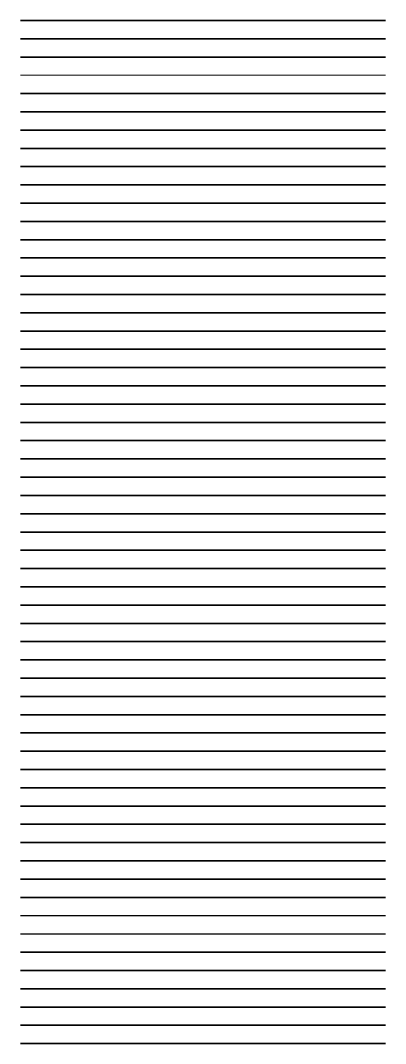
# Model space of a CAD drawing. Header units: metres. Extents: x 0 to 286, y 1 to 229.
# Drawn here: x 0 to 20, y 58 to 114 of the extents above; entities that cross this region are included whole.
import ezdxf
from ezdxf.lldxf.tags import DXFTag

# ---------------------------------------------------------------- set-up
doc = ezdxf.new("R2010")
doc.units = ezdxf.units.M
for name, color, linetype, lineweight in [('V-WE-KG-GRENS_KADASTRAAL-G', 150, 'V-KG-KADASTRAAL-SO', 35), ('V-WE-KG-GRENS_OPNAME-G', 210, 'V-KG-OPNAME-SO', 35), ('V-WE-KG-GRENS_PACHT-G', 150, 'V-KG-PACHT-SO', 35), ('V-WE-KG-GRENS_PERCEEL-G', 150, 'V-KG-PERCEEL-SO', 35), ('V-WE-KG-GRENS_RIJKSEIGENDOM-G', 150, 'V-KG-RIJKSEIGENDOM-SO', 35), ('V-WE-KG-GRENS_SECTIE-G', 150, 'V-KG-SECTIE-SO', 35), ('V-WE-KG-GRENS_UITGEEFBAAR GEBIED-G', 7, 'V-KG-UITGEEFBAARGEBIED-SO', 25), ('V-WE-KG-GRENS_VERKOOP-G', 7, 'V-KG-VERKOOP-SO', 25), ('V-WE-KG-GRONDVERWERVING-G', 130, 'V-KG-GV-SO', 35), ('V-WE-KG-ONDERHOUDGRENS-G', 170, 'V-KG-OG-SO', 35), ('V-WE-KG-ONDERHOUDGRENS_GEMEENTE-G', 170, 'V-KG-OGGEMEENTE-SO', 35), ('V-WE-KG-ONDERHOUDGRENS_PRORAIL-G', 170, 'V-KG-OGPRORAIL-SO', 35), ('V-WE-KG-ONDERHOUDGRENS_PROVINCIE-G', 170, 'V-KG-OGPROVINCIE-SO', 35), ('V-WE-KG-ONDERHOUDGRENS_RIJK-G', 170, 'V-KG-OGRIJK-SO', 35), ('V-WE-KG-ONDERHOUDGRENS_RIJK_RWS-G', 170, 'V-KG-OGRIJKRWS-SO', 35), ('V-WE-KG-ONDERHOUDGRENS_WATERSCHAP-G', 170, 'V-KG-OGWATERSCHAP-SO', 35), ('V-WE-KL-BEWEGWIJZERING_KABEL-G', 210, 'V-KL-BEWEGWIJZERING-SO', 35), ('V-WE-KL-BRANDSTOF-G', 40, 'V-KL-BRANDSTOF-SO', 35), ('V-WE-KL-CHEMIE-G', 40, 'V-KL-CHEMIE-SO', 35), ('V-WE-KL-COMBIKABEL-G', 90, 'V-KL-COMBIKABEL-SO', 35), ('V-WE-KL-CV-G', 40, 'V-KL-CV-SO', 35), ('V-WE-KL-DATA-G', 90, 'V-KL-DATA-SO', 35), ('V-WE-KL-DATA_CAI-G', 90, 'V-KL-CAI-SO', 35), ('V-WE-KL-DATA_DEFENSIE-G', 90, 'V-KL-DEF-SO', 35), ('V-WE-KL-DATA_GLASVEZEL-G', 90, 'V-KL-GLASVEZEL-SO', 35), ('V-WE-KL-DATA_INTERCOM-G', 90, 'V-KL-TELECOM-SO', 35), ('V-WE-KL-DATA_SIGNAALKABEL-G', 90, 'V-KL-SIGNAALKABEL-SO', 35), ('V-WE-KL-DATA_SIGNAALKABEL_PRORAIL-G', 90, 'V-KL-DATA_PRORAIL-SO', 35), ('V-WE-KL-DATA_STUURKABEL-G', 90, 'V-KL-STUURKABEL-SO', 35), ('V-WE-KL-DATA_WAN-G', 90, 'V-KL-WAN-SO', 35), ('V-WE-KL-DRIP_KABEL-G', 170, 'V-KL-DRIP-SO', 35), ('V-WE-KL-ET-G', 10, 'V-KL-ELECTRICITEIT-SO', 35), ('V-WE-KL-ET_AARDING-G', 7, 'V-KL-AARDING-SO', 35), ('V-WE-KL-ET_HS-G', 10, 'V-KL-HS-SO', 35), ('V-WE-KL-ET_LS-G', 190, 'V-KL-LS-SO', 35), ('V-WE-KL-ET_MS-G', 130, 'V-KL-MS-SO', 35), ('V-WE-KL-ET_ZHS-G', 10, 'V-KL-ZHS-SO', 35), ('V-WE-KL-GAS-G', 30, 'V-KL-GAS_AL-SO', 35), ('V-WE-KL-GAS_HD-G', 30, 'V-KL-GAS_HD-SO', 35), ('V-WE-KL-GAS_LD-G', 40, 'V-KL-GAS_LD-SO', 35), ('V-WE-KL-GMS_KABEL-G', 20, 'V-KL-GMS-SO', 35), ('V-WE-KL-KOUDENET-G', 130, 'V-KL-KOUDENET-SO', 35), ('V-WE-KL-MONITORING_KABEL-G', 120, 'V-KL-MONITORING-SO', 35), ('V-WE-KL-OLIE-G', 40, 'V-KL-OLIE-SO', 35), ('V-WE-KL-TDI_KABEL-G', 200, 'V-KL-TDI-SO', 35), ('V-WE-KL-TELPUNT_KABEL-G', 100, 'V-KL-TELPUNT-SO', 35), ('V-WE-KL-UWKS_KABEL-G', 130, 'V-KL-UWKS-SO', 35), ('V-WE-KL-VRI_KABEL-G', 30, 'V-KL-VRI-SO', 35), ('V-WE-KL-VS_KABEL-G', 30, 'V-KL-VS-SO', 35), ('V-WE-KL-WARMTENET-G', 80, 'V-KL-WARMTENET-SO', 35), ('V-WE-KL-WATER-G', 170, 'V-KL-WATER-SO', 35), ('V-WE-KL-WEESLEIDING-G', 130, 'V-KL-WEESLEIDING-SO', 35), ('V-WE-KL-WIM_KABEL-G', 150, 'V-KL-WIM-SO', 35), ('V-WE-KW-PROFIELVRIJERUIMTE-G', 7, 'V-KW-PVR-SO', 18), ('V-WE-KW-ZICHTRUIMTE-G', 7, 'V-KW-ZICHTRUIMTE-SO', 35), ('V-WE-MO-ARCHEOLOGIE-G', 90, 'V-MO-ARCHEOLOGIE-SO', 35), ('V-WE-MO-BODEM_CONTOUR_ACHTERGRONDWAARDE-G', 90, 'V-MO-BODEMACHTERGRONDWAARDE-SO', 35)]:
    doc.layers.add(name, color=color, linetype=linetype, lineweight=lineweight)
doc.styles.get("Standard").update_dxf_attribs({"font": 'arial.ttf'})
doc.linetypes.add('V-KG-GV-SO', pattern='A,12,[24,NLCS.SHX,S=0.6,R=0,X=-6,Y=0],-6,0,-6,12,[24,NLCS.SHX,S=0.6,R=0,X=-6,Y=0],-6', length=42)
tags = doc.linetypes.add('V-KG-KADASTRAAL-SO', pattern='A,5.5,[24,NLCS.SHX,S=0.6,R=0,X=-2.75,Y=0],-2,["K",Standard,S=1.8,R=0,X=0,Y=-0.9],-2,5.5,[24,NLCS.SHX,S=0.6,R=0,X=-2.75,Y=0],-2,[5,NLCS.SHX,S=0.75,R=0,X=0,Y=0],-2', length=19).pattern_tags.tags
tags[12] = DXFTag(74, 10)
doc.linetypes.add('V-KG-OG-SO', pattern='A,5.5,[24,NLCS.SHX,S=0.6,R=0,X=-2.75,Y=0],-1.5,[2,NLCS.SHX,S=0.5,R=0,X=0,Y=0],-1.5', length=8.5)
tags = doc.linetypes.add('V-KG-OGGEMEENTE-SO', pattern='A,5.5,[24,NLCS.SHX,S=0.6,R=0,X=-2.75,Y=0],-2,["G",Standard,S=1.8,R=0,X=-0.5,Y=-0.9],-2,5.5,[24,NLCS.SHX,S=0.6,R=0,X=-2.75,Y=0],-2,[2,NLCS.SHX,S=0.5,R=0,X=0,Y=0],-2', length=19).pattern_tags.tags
tags[12] = DXFTag(74, 10)
tags = doc.linetypes.add('V-KG-OGPRORAIL-SO', pattern='A,5.5,[24,NLCS.SHX,S=0.6,R=0,X=-2.75,Y=0],-2,["PR",Standard,S=1.8,R=0,X=-1.5,Y=-0.9],-2,5.5,[24,NLCS.SHX,S=0.6,R=0,X=-2.75,Y=0],-2,[2,NLCS.SHX,S=0.5,R=0,X=0,Y=0],-2', length=19).pattern_tags.tags
tags[12] = DXFTag(74, 10)
tags = doc.linetypes.add('V-KG-OGPROVINCIE-SO', pattern='A,5.5,[24,NLCS.SHX,S=0.6,R=0,X=-2.75,Y=0],-2,["P",Standard,S=1.8,R=0,X=-0.5,Y=-0.9],-2,5.5,[24,NLCS.SHX,S=0.6,R=0,X=-2.75,Y=0],-2,[2,NLCS.SHX,S=0.5,R=0,X=0,Y=0],-2', length=19).pattern_tags.tags
tags[12] = DXFTag(74, 10)
tags = doc.linetypes.add('V-KG-OGRIJK-SO', pattern='A,5.5,[24,NLCS.SHX,S=0.6,R=0,X=-2.75,Y=0],-2,["R",Standard,S=1.8,R=0,X=-0.5,Y=-0.9],-2,5.5,[24,NLCS.SHX,S=0.6,R=0,X=-2.75,Y=0],-2,[2,NLCS.SHX,S=0.5,R=0,X=0,Y=0],-2', length=19).pattern_tags.tags
tags[12] = DXFTag(74, 10)
tags = doc.linetypes.add('V-KG-OGRIJKRWS-SO', pattern='A,5.5,[24,NLCS.SHX,S=0.6,R=0,X=-2.75,Y=0],-3,["RWS",Standard,S=1.8,R=0,X=-2.4,Y=-0.9],-3,5.5,[24,NLCS.SHX,S=0.6,R=0,X=-2.75,Y=0],-2.5,[2,NLCS.SHX,S=0.5,R=0,X=0,Y=0],-2.5', length=22).pattern_tags.tags
tags[12] = DXFTag(74, 10)
tags = doc.linetypes.add('V-KG-OGWATERSCHAP-SO', pattern='A,5.5,[24,NLCS.SHX,S=0.6,R=0,X=-2.75,Y=0],-2,["W",Standard,S=1.8,R=0,X=-0.5,Y=-0.9],-2,5.5,[24,NLCS.SHX,S=0.6,R=0,X=-2.75,Y=0],-2,[2,NLCS.SHX,S=0.5,R=0,X=0,Y=0],-2', length=19).pattern_tags.tags
tags[12] = DXFTag(74, 10)
tags = doc.linetypes.add('V-KG-OPNAME-SO', pattern='A,5.5,[24,NLCS.SHX,S=0.6,R=0,X=-2.75,Y=0],-2,["O",Standard,S=1.8,R=0,X=-0.5,Y=-0.9],-2,5.5,[24,NLCS.SHX,S=0.6,R=0,X=-2.75,Y=0],-2,[5,NLCS.SHX,S=0.75,R=0,X=0,Y=0],-2', length=19).pattern_tags.tags
tags[12] = DXFTag(74, 10)
doc.linetypes.add('V-KG-PACHT-SO', pattern='A,5.5,[24,NLCS.SHX,S=0.6,R=0,X=-2.75,Y=0],-2,[3,NLCS.SHX,S=1,R=0,X=0,Y=0],-2,5.5,[24,NLCS.SHX,S=0.6,R=0,X=-2.75,Y=0],-2,[5,NLCS.SHX,S=0.75,R=0,X=0,Y=0],-2', length=19)
tags = doc.linetypes.add('V-KG-PERCEEL-SO', pattern='A,5.5,[24,NLCS.SHX,S=0.6,R=0,X=-2.75,Y=0],-2,["P",Standard,S=1.8,R=0,X=-0.5,Y=-0.9],-2,5.5,[24,NLCS.SHX,S=0.6,R=0,X=-2.75,Y=0],-2,[5,NLCS.SHX,S=0.75,R=0,X=0,Y=0],-2', length=19).pattern_tags.tags
tags[12] = DXFTag(74, 10)
doc.linetypes.add('V-KG-RIJKSEIGENDOM-SO', pattern='A,5.5,[24,NLCS.SHX,S=0.6,R=0,X=-2.75,Y=0],-2,[20,NLCS.SHX,S=0.75,R=0,X=0,Y=0],-2,5.5,[24,NLCS.SHX,S=0.6,R=0,X=-2.75,Y=0],-2,[5,NLCS.SHX,S=0.75,R=0,X=0,Y=0],-2', length=19)
tags = doc.linetypes.add('V-KG-SECTIE-SO', pattern='A,5.5,[24,NLCS.SHX,S=0.6,R=0,X=-2.75,Y=0],-2,["S",Standard,S=1.8,R=0,X=-0.5,Y=-0.9],-2,5.5,[24,NLCS.SHX,S=0.6,R=0,X=-2.75,Y=0],-2,[5,NLCS.SHX,S=0.75,R=0,X=0,Y=0],-2', length=19).pattern_tags.tags
tags[12] = DXFTag(74, 10)
doc.linetypes.add('V-KG-UITGEEFBAARGEBIED-SO', pattern='A,2,[24,NLCS.SHX,S=0.6,R=0,X=0,Y=0],2,-2,[187,NLCS.SHX,S=1,R=0,X=-1.4,Y=0],-2', length=8)
doc.linetypes.add('V-KG-VERKOOP-SO', pattern='A,1.25,[24,NLCS.SHX,S=0.6,R=0,X=0,Y=0],1.25,[188,NLCS.SHX,S=1,R=0,X=0,Y=0],2.5,-2.75', length=7.75)
tags = doc.linetypes.add('V-KL-AARDING-SO', pattern='A,2,[24,NLCS.SHX,S=0.5,R=0,X=0,Y=0],2,-1,[103,NLCS.SHX,S=0.75,R=0,X=0,Y=0],-1,2,[24,NLCS.SHX,S=0.5,R=0,X=0,Y=0],2,-1,["A",Standard,S=1,R=0,X=0,Y=-0.5],-2', length=13).pattern_tags.tags
tags[34] = DXFTag(74, 10)
tags = doc.linetypes.add('V-KL-BEWEGWIJZERING-SO', pattern='A,8,[24,NLCS.SHX,S=0.5,R=0,X=0,Y=0],14,[24,NLCS.SHX,S=0.5,R=0,X=0,Y=0],8,-1,["BEW",Standard,S=1,R=0,X=-0.9,Y=-0.9],-5', length=36).pattern_tags.tags
tags[22] = DXFTag(74, 10)
tags = doc.linetypes.add('V-KL-BRANDSTOF-SO', pattern='A,2,[24,NLCS.SHX,S=0.5,R=0,X=0,Y=0],2,-0.5,[105,NLCS.SHX,S=0.5,R=0,X=0.75,Y=0],-2,2,[24,NLCS.SHX,S=0.5,R=0,X=0,Y=0],2,-1,["B",Standard,S=1,R=0,X=-0.15,Y=-0.5],-1.5', length=13).pattern_tags.tags
tags[34] = DXFTag(74, 10)
tags = doc.linetypes.add('V-KL-CAI-SO', pattern='A,2,[24,NLCS.SHX,S=0.5,R=0,X=0,Y=0],2,-1,[101,NLCS.SHX,S=0.5,R=0,X=0,Y=0],-1,2,[24,NLCS.SHX,S=0.5,R=0,X=0,Y=0],2,-1,["C",Standard,S=1,R=0,X=-0.25,Y=-0.5],-1.5', length=12.5).pattern_tags.tags
tags[34] = DXFTag(74, 10)
doc.linetypes.add('V-KL-CHEMIE-SO', pattern='A,3.5,[24,NLCS.SHX,S=0.5,R=0,X=0,Y=0],3.5,-0.5,[105,NLCS.SHX,S=0.5,R=0,X=0.75,Y=0],-2', length=9.5)
doc.linetypes.add('V-KL-COMBIKABEL-SO', pattern='A,2.5,[24,NLCS.SHX,S=0.5,R=0,X=0,Y=0],2.5,-1,0,-1,5,-1', length=13)
tags = doc.linetypes.add('V-KL-CV-SO', pattern='A,3.5,[24,NLCS.SHX,S=0.5,R=0,X=0,Y=0],3.5,-1.5,["CV",Standard,S=1,R=0,X=-0.5,Y=-0.5],-3', length=11.5).pattern_tags.tags
tags[14] = DXFTag(74, 10)
tags = doc.linetypes.add('V-KL-DATA-SO', pattern='A,2,[24,NLCS.SHX,S=0.5,R=0,X=0,Y=0],2,-1,[101,NLCS.SHX,S=0.5,R=0,X=0,Y=0],-1,2,[24,NLCS.SHX,S=0.5,R=0,X=0,Y=0],2,-1,["D",Standard,S=1,R=0,X=-0.25,Y=-0.5],-1.5', length=12.5).pattern_tags.tags
tags[34] = DXFTag(74, 10)
tags = doc.linetypes.add('V-KL-DATA_PRORAIL-SO', pattern='A,2,[24,NLCS.SHX,S=0.5,R=0,X=0,Y=0],2,-2,["PR",Standard,S=1,R=0,X=-0.9,Y=-0.5],-1,4,-1,["PR",Standard,S=1,R=0,X=0,Y=-0.5],-1.5', length=13.5).pattern_tags.tags
tags[27] = DXFTag(74, 10)
tags[14] = DXFTag(74, 10)
tags = doc.linetypes.add('V-KL-DEF-SO', pattern='A,2,[24,NLCS.SHX,S=0.5,R=0,X=0,Y=0],2,-1,[101,NLCS.SHX,S=0.5,R=0,X=0,Y=0],-1,2,[24,NLCS.SHX,S=0.5,R=0,X=0,Y=0],2,-2,["DEF",Standard,S=1,R=0,X=-1.5,Y=-0.5],-1.5', length=13.5).pattern_tags.tags
tags[34] = DXFTag(74, 10)
tags = doc.linetypes.add('V-KL-DRIP-SO', pattern='A,8,[24,NLCS.SHX,S=0.5,R=0,X=0,Y=0],14,[24,NLCS.SHX,S=0.5,R=0,X=0,Y=0],8,-1,["DRI",Standard,S=1,R=0,X=-0.5,Y=-0.9],-5', length=36).pattern_tags.tags
tags[22] = DXFTag(74, 10)
doc.linetypes.add('V-KL-ELECTRICITEIT-SO', pattern='A,3.5,[24,NLCS.SHX,S=0.5,R=0,X=0,Y=0],3.5,-0.5,[103,NLCS.SHX,S=0.75,R=0,X=0.75,Y=0],-2', length=9.5)
doc.linetypes.add('V-KL-GAS_AL-SO', pattern='A,3.5,[24,NLCS.SHX,S=0.5,R=0,X=0,Y=0],3.5,-0.5,[69,NLCS.SHX,S=0.5,R=0,X=0.75,Y=0],-2', length=9.5)
tags = doc.linetypes.add('V-KL-GAS_HD-SO', pattern='A,2,[24,NLCS.SHX,S=0.5,R=0,X=0,Y=0],2,-1,[69,NLCS.SHX,S=0.5,R=0,X=0,Y=0],-1,2,[24,NLCS.SHX,S=0.5,R=0,X=0,Y=0],2,-1,["H",Standard,S=1,R=0,X=0,Y=-0.5],-2', length=13).pattern_tags.tags
tags[34] = DXFTag(74, 10)
tags = doc.linetypes.add('V-KL-GAS_LD-SO', pattern='A,2,[24,NLCS.SHX,S=0.5,R=0,X=0,Y=0],2,-1,[69,NLCS.SHX,S=0.5,R=0,X=0,Y=0],-1,2,[24,NLCS.SHX,S=0.5,R=0,X=0,Y=0],2,-1,["L",Standard,S=1,R=0,X=0.25,Y=-0.5],-2', length=13).pattern_tags.tags
tags[34] = DXFTag(74, 10)
tags = doc.linetypes.add('V-KL-GLASVEZEL-SO', pattern='A,2,[24,NLCS.SHX,S=0.5,R=0,X=0,Y=0],2,-1,[101,NLCS.SHX,S=0.5,R=0,X=0,Y=0],-1,2,[24,NLCS.SHX,S=0.5,R=0,X=0,Y=0],2,-1,["G",Standard,S=1,R=0,X=-0.25,Y=-0.5],-1.5', length=12.5).pattern_tags.tags
tags[34] = DXFTag(74, 10)
tags = doc.linetypes.add('V-KL-GMS-SO', pattern='A,8,[24,NLCS.SHX,S=0.5,R=0,X=0,Y=0],14,[24,NLCS.SHX,S=0.5,R=0,X=0,Y=0],8,-1,["GMS",Standard,S=1,R=0,X=-0.5,Y=-0.9],-5', length=36).pattern_tags.tags
tags[22] = DXFTag(74, 10)
tags = doc.linetypes.add('V-KL-HS-SO', pattern='A,2,[24,NLCS.SHX,S=0.5,R=0,X=0,Y=0],2,-1,[103,NLCS.SHX,S=0.75,R=0,X=0,Y=0],-1,2,[24,NLCS.SHX,S=0.5,R=0,X=0,Y=0],2,-1,["H",Standard,S=1,R=0,X=0,Y=-0.5],-2', length=13).pattern_tags.tags
tags[34] = DXFTag(74, 10)
tags = doc.linetypes.add('V-KL-KOUDENET-SO', pattern='A,3.5,[24,NLCS.SHX,S=0.5,R=0,X=0,Y=0],3.5,-1.5,["KN",Standard,S=1,R=0,X=-0.3,Y=-0.5],-3', length=11.5).pattern_tags.tags
tags[14] = DXFTag(74, 10)
tags = doc.linetypes.add('V-KL-LS-SO', pattern='A,2,[24,NLCS.SHX,S=0.5,R=0,X=0,Y=0],2,-1,[103,NLCS.SHX,S=0.75,R=0,X=0,Y=0],-1,2,[24,NLCS.SHX,S=0.5,R=0,X=0,Y=0],2,-1,["L",Standard,S=1,R=0,X=0,Y=-0.5],-2', length=13).pattern_tags.tags
tags[34] = DXFTag(74, 10)
tags = doc.linetypes.add('V-KL-MONITORING-SO', pattern='A,8,[24,NLCS.SHX,S=0.5,R=0,X=0,Y=0],14,[24,NLCS.SHX,S=0.5,R=0,X=0,Y=0],8,-1,["MON",Standard,S=1,R=0,X=-0.5,Y=-0.9],-5', length=36).pattern_tags.tags
tags[22] = DXFTag(74, 10)
tags = doc.linetypes.add('V-KL-MS-SO', pattern='A,2,[24,NLCS.SHX,S=0.5,R=0,X=0,Y=0],2,-1,[103,NLCS.SHX,S=0.75,R=0,X=0,Y=0],-1,2,[24,NLCS.SHX,S=0.5,R=0,X=0,Y=0],2,-1,["M",Standard,S=1,R=0,X=0,Y=-0.5],-2', length=13).pattern_tags.tags
tags[34] = DXFTag(74, 10)
doc.linetypes.add('V-KL-OLIE-SO', pattern='A,3.5,[24,NLCS.SHX,S=0.5,R=0,X=0,Y=0],3.5,-0.5,[105,NLCS.SHX,S=0.5,R=0,X=0.75,Y=0],-2', length=9.5)
tags = doc.linetypes.add('V-KL-SIGNAALKABEL-SO', pattern='A,2,[24,NLCS.SHX,S=0.5,R=0,X=0,Y=0],2,-1,[101,NLCS.SHX,S=0.5,R=0,X=0,Y=0],-1,2,[24,NLCS.SHX,S=0.5,R=0,X=0,Y=0],2,-1,["SI",Standard,S=1,R=0,X=-0.25,Y=-0.5],-1.5', length=12.5).pattern_tags.tags
tags[34] = DXFTag(74, 10)
tags = doc.linetypes.add('V-KL-STUURKABEL-SO', pattern='A,2,[24,NLCS.SHX,S=0.5,R=0,X=0,Y=0],2,-1,[101,NLCS.SHX,S=0.5,R=0,X=0,Y=0],-1,2,[24,NLCS.SHX,S=0.5,R=0,X=0,Y=0],2,-1,["S",Standard,S=1,R=0,X=-0.25,Y=-0.5],-1.5', length=12.5).pattern_tags.tags
tags[34] = DXFTag(74, 10)
tags = doc.linetypes.add('V-KL-TDI-SO', pattern='A,8,[24,NLCS.SHX,S=0.5,R=0,X=0,Y=0],14,[24,NLCS.SHX,S=0.5,R=0,X=0,Y=0],8,-1,["TDI",Standard,S=1,R=0,X=-0.5,Y=-0.9],-5', length=36).pattern_tags.tags
tags[22] = DXFTag(74, 10)
doc.linetypes.add('V-KL-TELECOM-SO', pattern='A,3.5,[24,NLCS.SHX,S=0.5,R=0,X=0,Y=0],3.5,-1,[101,NLCS.SHX,S=0.5,R=0,X=0,Y=0],-1', length=9)
tags = doc.linetypes.add('V-KL-TELPUNT-SO', pattern='A,8,[24,NLCS.SHX,S=0.5,R=0,X=0,Y=0],14,[24,NLCS.SHX,S=0.5,R=0,X=0,Y=0],8,-1,["TP",Standard,S=1,R=0,X=1,Y=-0.9],-5', length=36).pattern_tags.tags
tags[22] = DXFTag(74, 10)
tags = doc.linetypes.add('V-KL-UWKS-SO', pattern='A,8,[24,NLCS.SHX,S=0.5,R=0,X=0,Y=0],14,[24,NLCS.SHX,S=0.5,R=0,X=0,Y=0],8,-1,["UWKS",Standard,S=1,R=0,X=-0.6,Y=-0.9],-5', length=36).pattern_tags.tags
tags[22] = DXFTag(74, 10)
tags = doc.linetypes.add('V-KL-VRI-SO', pattern='A,8,[24,NLCS.SHX,S=0.5,R=0,X=0,Y=0],8,[24,NLCS.SHX,S=0.5,R=0,X=0,Y=0],8,-1,["VRI",Standard,S=1,R=0,X=-0.5,Y=-0.9],-5', length=30).pattern_tags.tags
tags[22] = DXFTag(74, 10)
tags = doc.linetypes.add('V-KL-VS-SO', pattern='A,8,[24,NLCS.SHX,S=0.5,R=0,X=0,Y=0],14,[24,NLCS.SHX,S=0.5,R=0,X=0,Y=0],8,-1,["VS",Standard,S=1,R=0,X=0.5,Y=-0.9],-5', length=36).pattern_tags.tags
tags[22] = DXFTag(74, 10)
tags = doc.linetypes.add('V-KL-WAN-SO', pattern='A,2,[24,NLCS.SHX,S=0.5,R=0,X=0,Y=0],2,-1,[101,NLCS.SHX,S=0.5,R=0,X=0,Y=0],-1,2,[24,NLCS.SHX,S=0.5,R=0,X=0,Y=0],2,-2,["WAN",Standard,S=1,R=0,X=-1.75,Y=-0.5],-1.5', length=13.5).pattern_tags.tags
tags[34] = DXFTag(74, 10)
tags = doc.linetypes.add('V-KL-WARMTENET-SO', pattern='A,3.5,[24,NLCS.SHX,S=0.5,R=0,X=0,Y=0],3.5,-1.5,["WN",Standard,S=1,R=0,X=-0.3,Y=-0.5],-3', length=11.5).pattern_tags.tags
tags[14] = DXFTag(74, 10)
doc.linetypes.add('V-KL-WATER-SO', pattern='A,3.5,[24,NLCS.SHX,S=0.5,R=0,X=0,Y=0],3.5,-0.5,[168,NLCS.SHX,S=0.75,R=0,X=0.75,Y=0],-2', length=9.5)
doc.linetypes.add('V-KL-WEESLEIDING-SO', pattern='A,0.25,-4,[24,NLCS.SHX,S=0.5,R=0,X=0,Y=0],-4', length=8.25)
tags = doc.linetypes.add('V-KL-WIM-SO', pattern='A,8,[24,NLCS.SHX,S=0.5,R=0,X=0,Y=0],14,[24,NLCS.SHX,S=0.5,R=0,X=0,Y=0],8,-1,["WIM",Standard,S=1,R=0,X=-0.1,Y=-0.9],-5', length=36).pattern_tags.tags
tags[22] = DXFTag(74, 10)
tags = doc.linetypes.add('V-KL-ZHS-SO', pattern='A,2,[24,NLCS.SHX,S=0.5,R=0,X=0,Y=0],2,-1,[103,NLCS.SHX,S=0.75,R=0,X=0,Y=0],-1,2,[24,NLCS.SHX,S=0.5,R=0,X=0,Y=0],2,-2,["ZHS",Standard,S=1,R=0,X=-0.7,Y=-0.5],-3', length=15).pattern_tags.tags
tags[34] = DXFTag(74, 10)
doc.linetypes.add('V-KW-PVR-SO', pattern='A,3,[23,NLCS.SHX,S=0.5,R=0,X=0,Y=0],3,-1.5', length=7.5)
doc.linetypes.add('V-KW-ZICHTRUIMTE-SO', pattern='A,1.5,[23,NLCS.SHX,S=0.5,R=0,X=0,Y=0],1.5,-4.5', length=7.5)
doc.linetypes.add('V-MO-ARCHEOLOGIE-SO', pattern='A,3.5,-5,0,[24,NLCS.SHX,S=1,R=0,X=0,Y=0],-5,7,-2.5,[34,NLCS.SHX,S=0.3,R=0,X=0,Y=0],-2.5,3.5', length=29)
doc.linetypes.add('V-MO-BODEMACHTERGRONDWAARDE-SO', pattern='A,3,-3.5,6,-7,[40,NLCS.SHX,S=1.8,R=0,X=0,Y=0],-7,6,-3.5,6,-3.5,[24,NLCS.SHX,S=1.5,R=0,X=-1.75,Y=0],3', length=48.5)

msp = doc.modelspace()

# ---------------------------------------------------------------- linework, layer by layer
at = {"layer": 'V-WE-KG-GRENS_KADASTRAAL-G', "color": 2, "flags": 128}
msp.add_lwpolyline([(0, 58), (20, 58)], dxfattribs=at)
at = {"layer": 'V-WE-KG-GRENS_OPNAME-G', "color": 2, "flags": 128}
msp.add_lwpolyline([(0, 59), (20, 59)], dxfattribs=at)
at = {"layer": 'V-WE-KG-GRENS_PACHT-G', "color": 2, "flags": 128}
msp.add_lwpolyline([(0, 60), (20, 60)], dxfattribs=at)
at = {"layer": 'V-WE-KG-GRENS_PERCEEL-G', "color": 2, "flags": 128}
msp.add_lwpolyline([(0, 61), (20, 61)], dxfattribs=at)
at = {"layer": 'V-WE-KG-GRENS_RIJKSEIGENDOM-G', "color": 2, "flags": 128}
msp.add_lwpolyline([(0, 62), (20, 62)], dxfattribs=at)
at = {"layer": 'V-WE-KG-GRENS_SECTIE-G', "color": 2, "flags": 128}
msp.add_lwpolyline([(0, 63), (20, 63)], dxfattribs=at)
at = {"layer": 'V-WE-KG-GRENS_UITGEEFBAAR GEBIED-G', "color": 2, "flags": 128}
msp.add_lwpolyline([(0, 64), (20, 64)], dxfattribs=at)
at = {"layer": 'V-WE-KG-GRENS_VERKOOP-G', "color": 2, "flags": 128}
msp.add_lwpolyline([(0, 65), (20, 65)], dxfattribs=at)
at = {"layer": 'V-WE-KG-GRONDVERWERVING-G', "color": 2, "flags": 128}
msp.add_lwpolyline([(0, 66), (20, 66)], dxfattribs=at)
at = {"layer": 'V-WE-KG-ONDERHOUDGRENS-G', "color": 2, "flags": 128}
msp.add_lwpolyline([(0, 73), (20, 73)], dxfattribs=at)
at = {"layer": 'V-WE-KG-ONDERHOUDGRENS_GEMEENTE-G', "color": 2, "flags": 128}
msp.add_lwpolyline([(0, 67), (20, 67)], dxfattribs=at)
at = {"layer": 'V-WE-KG-ONDERHOUDGRENS_PRORAIL-G', "color": 2, "flags": 128}
msp.add_lwpolyline([(0, 68), (20, 68)], dxfattribs=at)
at = {"layer": 'V-WE-KG-ONDERHOUDGRENS_PROVINCIE-G', "color": 2, "flags": 128}
msp.add_lwpolyline([(0, 69), (20, 69)], dxfattribs=at)
at = {"layer": 'V-WE-KG-ONDERHOUDGRENS_RIJK-G', "color": 2, "flags": 128}
msp.add_lwpolyline([(0, 71), (20, 71)], dxfattribs=at)
at = {"layer": 'V-WE-KG-ONDERHOUDGRENS_RIJK_RWS-G', "color": 2, "flags": 128}
msp.add_lwpolyline([(0, 70), (20, 70)], dxfattribs=at)
at = {"layer": 'V-WE-KG-ONDERHOUDGRENS_WATERSCHAP-G', "color": 2, "flags": 128}
msp.add_lwpolyline([(0, 72), (20, 72)], dxfattribs=at)
at = {"layer": 'V-WE-KL-BEWEGWIJZERING_KABEL-G', "color": 3, "flags": 128}
msp.add_lwpolyline([(0, 74), (20, 74)], dxfattribs=at)
at = {"layer": 'V-WE-KL-BRANDSTOF-G', "color": 3, "flags": 128}
msp.add_lwpolyline([(0, 75), (20, 75)], dxfattribs=at)
at = {"layer": 'V-WE-KL-CHEMIE-G', "color": 3, "flags": 128}
msp.add_lwpolyline([(0, 76), (20, 76)], dxfattribs=at)
at = {"layer": 'V-WE-KL-COMBIKABEL-G', "color": 3, "flags": 128}
msp.add_lwpolyline([(0, 77), (20, 77)], dxfattribs=at)
at = {"layer": 'V-WE-KL-CV-G', "color": 3, "flags": 128}
msp.add_lwpolyline([(0, 78), (20, 78)], dxfattribs=at)
at = {"layer": 'V-WE-KL-DATA-G', "color": 3, "flags": 128}
msp.add_lwpolyline([(0, 87), (20, 87)], dxfattribs=at)
at = {"layer": 'V-WE-KL-DATA_CAI-G', "color": 3, "flags": 128}
msp.add_lwpolyline([(0, 79), (20, 79)], dxfattribs=at)
at = {"layer": 'V-WE-KL-DATA_DEFENSIE-G', "color": 3, "flags": 128}
msp.add_lwpolyline([(0, 80), (20, 80)], dxfattribs=at)
at = {"layer": 'V-WE-KL-DATA_GLASVEZEL-G', "color": 3, "flags": 128}
msp.add_lwpolyline([(0, 81), (20, 81)], dxfattribs=at)
at = {"layer": 'V-WE-KL-DATA_INTERCOM-G', "color": 3, "flags": 128}
msp.add_lwpolyline([(0, 82), (20, 82)], dxfattribs=at)
at = {"layer": 'V-WE-KL-DATA_SIGNAALKABEL-G', "color": 3, "flags": 128}
msp.add_lwpolyline([(0, 84), (20, 84)], dxfattribs=at)
at = {"layer": 'V-WE-KL-DATA_SIGNAALKABEL_PRORAIL-G', "color": 3, "flags": 128}
msp.add_lwpolyline([(0, 83), (20, 83)], dxfattribs=at)
at = {"layer": 'V-WE-KL-DATA_STUURKABEL-G', "color": 3, "flags": 128}
msp.add_lwpolyline([(0, 85), (20, 85)], dxfattribs=at)
at = {"layer": 'V-WE-KL-DATA_WAN-G', "color": 3, "flags": 128}
msp.add_lwpolyline([(0, 86), (20, 86)], dxfattribs=at)
at = {"layer": 'V-WE-KL-DRIP_KABEL-G', "color": 3, "flags": 128}
msp.add_lwpolyline([(0, 88), (20, 88)], dxfattribs=at)
at = {"layer": 'V-WE-KL-ET-G', "color": 3, "flags": 128}
msp.add_lwpolyline([(0, 94), (20, 94)], dxfattribs=at)
at = {"layer": 'V-WE-KL-ET_AARDING-G', "color": 3, "flags": 128}
msp.add_lwpolyline([(0, 89), (20, 89)], dxfattribs=at)
at = {"layer": 'V-WE-KL-ET_HS-G', "color": 3, "flags": 128}
msp.add_lwpolyline([(0, 90), (20, 90)], dxfattribs=at)
at = {"layer": 'V-WE-KL-ET_LS-G', "color": 3, "flags": 128}
msp.add_lwpolyline([(0, 91), (20, 91)], dxfattribs=at)
at = {"layer": 'V-WE-KL-ET_MS-G', "color": 3, "flags": 128}
msp.add_lwpolyline([(0, 92), (20, 92)], dxfattribs=at)
at = {"layer": 'V-WE-KL-ET_ZHS-G', "color": 3, "flags": 128}
msp.add_lwpolyline([(0, 93), (20, 93)], dxfattribs=at)
at = {"layer": 'V-WE-KL-GAS-G', "color": 3, "flags": 128}
msp.add_lwpolyline([(0, 97), (20, 97)], dxfattribs=at)
at = {"layer": 'V-WE-KL-GAS_HD-G', "color": 3, "flags": 128}
msp.add_lwpolyline([(0, 95), (20, 95)], dxfattribs=at)
at = {"layer": 'V-WE-KL-GAS_LD-G', "color": 3, "flags": 128}
msp.add_lwpolyline([(0, 96), (20, 96)], dxfattribs=at)
at = {"layer": 'V-WE-KL-GMS_KABEL-G', "color": 3, "flags": 128}
msp.add_lwpolyline([(0, 98), (20, 98)], dxfattribs=at)
at = {"layer": 'V-WE-KL-KOUDENET-G', "color": 3, "flags": 128}
msp.add_lwpolyline([(0, 99), (20, 99)], dxfattribs=at)
at = {"layer": 'V-WE-KL-MONITORING_KABEL-G', "color": 3, "flags": 128}
msp.add_lwpolyline([(0, 100), (20, 100)], dxfattribs=at)
at = {"layer": 'V-WE-KL-OLIE-G', "color": 3, "flags": 128}
msp.add_lwpolyline([(0, 101), (20, 101)], dxfattribs=at)
at = {"layer": 'V-WE-KL-TDI_KABEL-G', "color": 3, "flags": 128}
msp.add_lwpolyline([(0, 102), (20, 102)], dxfattribs=at)
at = {"layer": 'V-WE-KL-TELPUNT_KABEL-G', "color": 3, "flags": 128}
msp.add_lwpolyline([(0, 103), (20, 103)], dxfattribs=at)
at = {"layer": 'V-WE-KL-UWKS_KABEL-G', "color": 3, "flags": 128}
msp.add_lwpolyline([(0, 104), (20, 104)], dxfattribs=at)
at = {"layer": 'V-WE-KL-VRI_KABEL-G', "color": 3, "flags": 128}
msp.add_lwpolyline([(0, 105), (20, 105)], dxfattribs=at)
at = {"layer": 'V-WE-KL-VS_KABEL-G', "color": 3, "flags": 128}
msp.add_lwpolyline([(0, 106), (20, 106)], dxfattribs=at)
at = {"layer": 'V-WE-KL-WARMTENET-G', "color": 3, "flags": 128}
msp.add_lwpolyline([(0, 107), (20, 107)], dxfattribs=at)
at = {"layer": 'V-WE-KL-WATER-G', "color": 3, "flags": 128}
msp.add_lwpolyline([(0, 108), (20, 108)], dxfattribs=at)
at = {"layer": 'V-WE-KL-WEESLEIDING-G', "color": 3, "flags": 128}
msp.add_lwpolyline([(0, 109), (20, 109)], dxfattribs=at)
at = {"layer": 'V-WE-KL-WIM_KABEL-G', "color": 3, "flags": 128}
msp.add_lwpolyline([(0, 110), (20, 110)], dxfattribs=at)
at = {"layer": 'V-WE-KW-PROFIELVRIJERUIMTE-G', "color": 4, "flags": 128}
msp.add_lwpolyline([(0, 111), (20, 111)], dxfattribs=at)
at = {"layer": 'V-WE-KW-ZICHTRUIMTE-G', "color": 4, "flags": 128}
msp.add_lwpolyline([(0, 112), (20, 112)], dxfattribs=at)
at = {"layer": 'V-WE-MO-ARCHEOLOGIE-G', "color": 4, "flags": 128}
msp.add_lwpolyline([(0, 113), (20, 113)], dxfattribs=at)
at = {"layer": 'V-WE-MO-BODEM_CONTOUR_ACHTERGRONDWAARDE-G', "color": 4, "flags": 128}
msp.add_lwpolyline([(0, 114), (20, 114)], dxfattribs=at)

doc.saveas('drawing.dxf')
